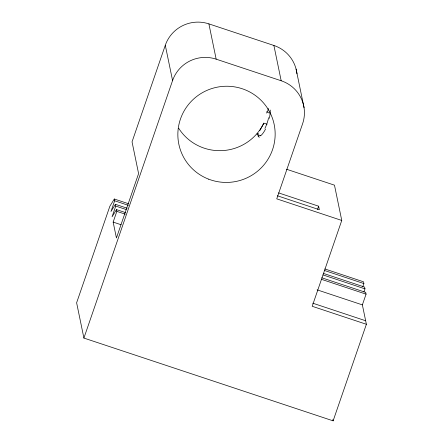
<?xml version="1.0" encoding="UTF-8"?>
<svg xmlns="http://www.w3.org/2000/svg" width="443" height="443" viewBox="0 0 443 443"><rect width="100%" height="100%" fill="white"/><g stroke="black" fill="none" stroke-linecap="round" stroke-linejoin="round"><path stroke-width="0.66" d="M296.954 73.82A34.36 33.934 -11.7 0 0 273.896 45.474L208.886 23.878A34.36 33.934 -11.7 0 0 165.294 45.269L132.042 141.838L138.593 173.595L116.426 237.974L113.153 222.093L116.847 211.366L116.481 209.6L125.662 212.651M128.725 203.808L114.294 199.018L114.659 200.779L110.966 211.51L115.39 204.306L127.196 208.232M115.39 204.306L115.75 206.073L112.057 216.804L116.481 209.6M321.762 277.789L365.702 292.38L366.068 294.146L362.374 304.878L366.378 324.282L333.125 420.85L83.904 338.07L172.576 80.554L165.294 45.269M317.509 209.445L318.628 206.194L278.569 192.888M286.532 169.243L334.476 185.163L341.758 220.448L312.199 306.285L366.378 324.282M362.795 286.715L363.88 283.559L363.52 281.798L324.824 268.945M363.886 292.009L364.977 288.853L364.611 287.092L323.29 273.364M267.051 124.206L263.834 123.137L259.77 130.685M114.294 199.018L109.875 206.216L76.622 302.785L83.904 338.07M172.576 80.554A34.36 33.934 -11.7 0 1 216.167 59.163L281.178 80.759A34.36 33.934 -11.7 0 1 302.602 123.741L276.742 198.852L341.758 220.448M269.46 113.048L267.533 112.411A48.68 48.077 -11.7 0 0 268.231 108.325M260.44 135.613L257.859 134.755L258.225 136.516M277.324 195.762L319.353 209.722L318.628 206.194M114.659 200.779L128.431 205.353M324.531 270.49L363.88 283.559M115.75 206.073L126.244 209.556M323.002 274.909L364.977 288.853M116.847 211.366L125.369 214.196M321.468 279.334L366.068 294.146M113.153 222.093L121.022 224.712M317.122 289.844L362.374 304.878M312.775 303.189L365.647 320.754M296.09 69.086L304.064 107.754M273.896 45.474L281.178 80.759M332.854 419.521L333.125 420.85M208.886 23.878L216.167 59.163M259.476 137.136A11.258 1.988 -59.5 0 1 258.834 135.669M258.651 133.653A11.258 1.39 -50.2 0 1 257.283 133.382M268.624 117.7A48.68 48.077 -11.7 0 1 264.931 128.431M270.247 110.058A11.739 3.594 -80.5 0 1 269.333 118.32M265.495 129.134A11.739 3.959 -66.8 0 1 260.44 135.896M263.834 123.137A48.68 48.077 -11.7 0 1 222.718 150.592A48.68 48.077 -11.7 0 1 178.734 128.343M266.979 111.387A11.739 0.725 -80.5 0 1 266.708 113.115M208.686 179.182A48.68 48.077 -11.7 0 0 274.621 126.98A48.68 48.077 -11.7 0 0 196.205 96.851A48.68 48.077 -11.7 0 0 208.686 179.182"/></g></svg>
